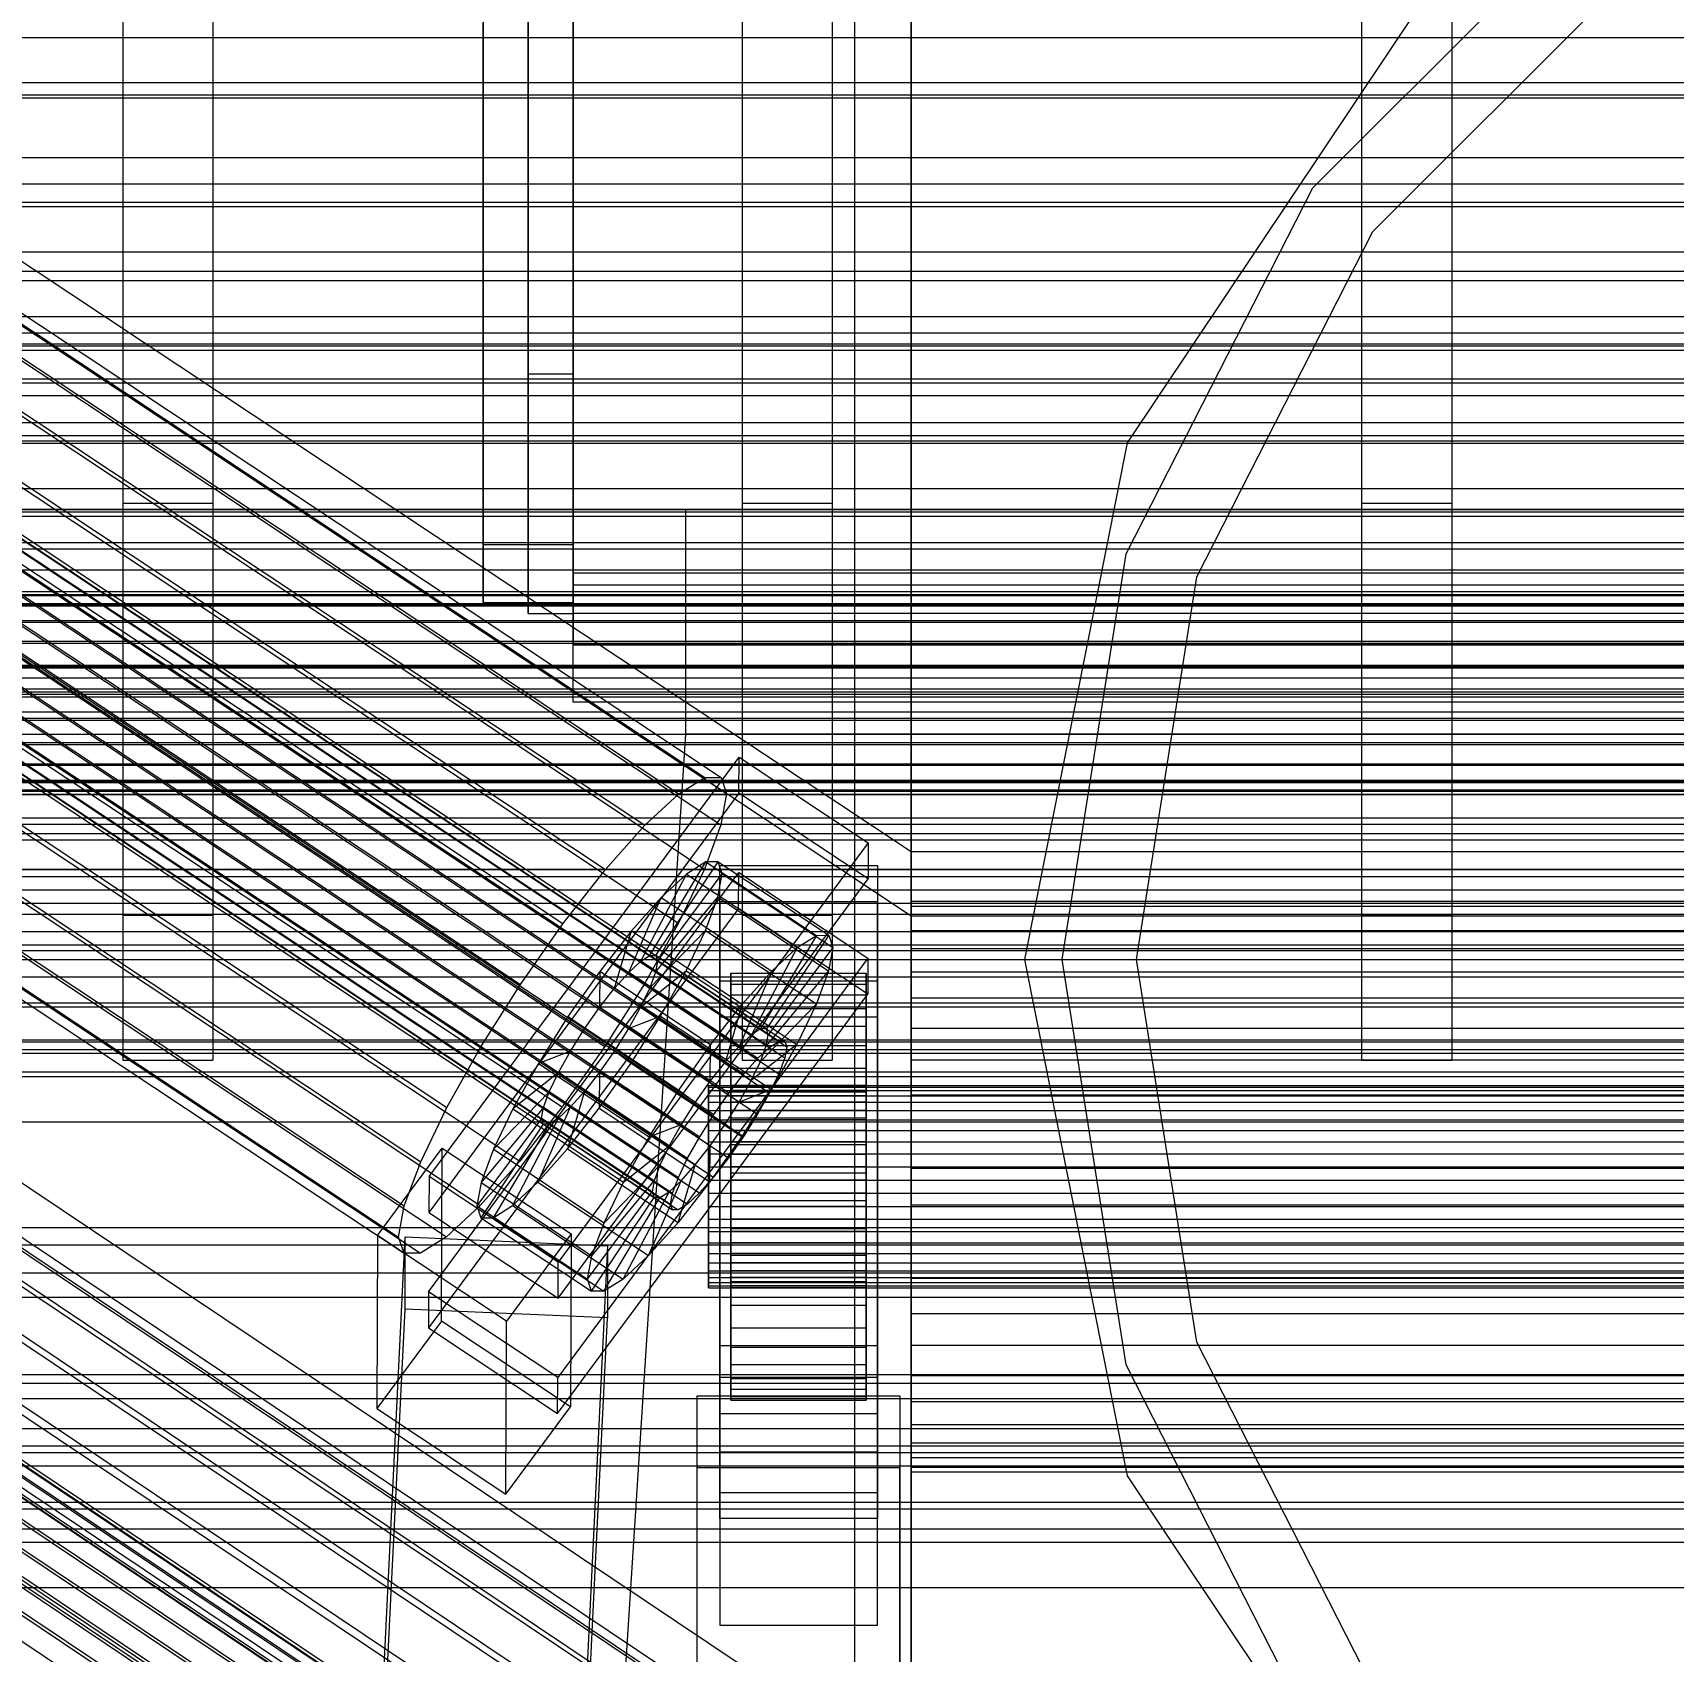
# Model space of a CAD drawing. Header units: millimetres. Extents: x -2500 to 58855, y -53268 to 6837.
# Drawn here: x -208 to -62.3, y -34811.5 to -34667.7 of the extents above; entities that cross this region are included whole.
import ezdxf

# ---------------------------------------------------------------- set-up
doc = ezdxf.new("R2010")
doc.units = ezdxf.units.MM
for name, color, linetype, lineweight in [('COTAS_O', 1, 'Continuous', 0), ('COTAS_R', 1, 'Continuous', 0), ('frontal_briquetadora', 7, 'Continuous', 0), ('frontal_C01', 7, 'Continuous', 0), ('frontal_C02', 7, 'Continuous', 0), ('frontal_C03', 7, 'Continuous', 0), ('frontal_C05', 7, 'Continuous', 0), ('frontal_C05-C03', 7, 'Continuous', 0), ('frontal_mezcladora', 7, 'Continuous', 0), ('frontal_secador', 7, 'Continuous', 0)]:
    doc.layers.add(name, color=color, linetype=linetype, lineweight=lineweight)
doc.dimstyles.new('R19_100', dxfattribs={"dimtxt": 250, "dimasz": 150, "dimexe": 150, "dimexo": 80, "dimgap": 100, "dimtad": 1, "dimtih": 1, "dimtoh": 1, "dimdsep": 46, "dimcen": 0.09, "dimadec": 0, "dimazin": 0, "dimtfac": 1, "dimtdec": 4, "dimtofl": 0, "dimtmove": 0, "dimatfit": 3, "dimfxl": 1, "dimtolj": 1, "dimtzin": 0, "dimarcsym": 0})

# ---------------------------------------------------------------- blocks, each defined once
blk = doc.blocks.new('*D37')
at = {"layer": 'COTAS_R', "color": 0, "lineweight": -2, "transparency": 16777216}
for p, q in [((-1750, -35420), (-1750, -34450)), ((2600, -35420), (2600, -34450)), ((-1600, -34600), (2450, -34600))]:
    blk.add_line(p, q, dxfattribs=at)
at = {"layer": 'COTAS_R', "color": 0, "transparency": 16777216}
for points in [[(-1600, -34575), (-1600, -34625), (-1750, -34600)], [(2450, -34575), (2450, -34625), (2600, -34600)]]:
    blk.add_solid(points, dxfattribs=at)
at = {"layer": 'Defpoints', "color": 0, "transparency": 16777216}
for p in [(2600, -34600), (-1750, -35500), (2600, -35500)]:
    blk.add_point(p, dxfattribs=at)
blk = doc.blocks.new('*D42')
at = {"layer": 'COTAS_O', "color": 0, "lineweight": -2, "transparency": 16777216}
for p, q in [((-570, -33700), (200, -33700)), ((50, -34750), (50, -33850)), ((-570, -34900), (200, -34900))]:
    blk.add_line(p, q, dxfattribs=at)
at = {"layer": 'COTAS_O', "color": 0, "transparency": 16777216}
for points in [[(25, -33850), (75, -33850), (50, -33700)], [(25, -34750), (75, -34750), (50, -34900)]]:
    blk.add_solid(points, dxfattribs=at)
at = {"layer": 'Defpoints', "color": 0, "transparency": 16777216}
for p in [(-650, -33700), (50, -33700), (-650, -34900)]:
    blk.add_point(p, dxfattribs=at)
blk = doc.blocks.new('*D43')
at = {"layer": 'COTAS_O', "color": 0, "lineweight": -2, "transparency": 16777216}
for p, q in [((-650, -34820), (-650, -34050)), ((650, -34820), (650, -34050)), ((-500, -34200), (500, -34200))]:
    blk.add_line(p, q, dxfattribs=at)
at = {"layer": 'COTAS_O', "color": 0, "transparency": 16777216}
for points in [[(-500, -34175), (-500, -34225), (-650, -34200)], [(500, -34175), (500, -34225), (650, -34200)]]:
    blk.add_solid(points, dxfattribs=at)
at = {"layer": 'Defpoints', "color": 0, "transparency": 16777216}
for p in [(650, -34200), (-650, -34900), (650, -34900)]:
    blk.add_point(p, dxfattribs=at)

msp = doc.modelspace()

# ---------------------------------------------------------------- linework, layer by layer
at = {"layer": 'frontal_briquetadora'}
for p, q in [((-164, -34454.149), (-164, -34698)), ((-160, -34698), (-160, -34454.149)), ((-160, -34478.149), (-160, -34722)), ((-160, -34727.142), (-160, -34483.291)), ((-160, -34483.291), (-160, -34715.652)), ((-160, -34722.08), (-160, -34489.719)), ((-160, -34489.719), (-160, -34716.717)), ((-168, -34713.16), (-168, -34492.29)), ((-164, -34719.288), (-164, -34492.29)), ((-160, -34719.288), (-160, -34492.29)), ((-160, -34492.29), (-160, -34713.16)), ((-168, -34497.432), (-168, -34718.302)), ((-160, -34718.302), (-160, -34497.432)), ((-164, -34698), (-164, -34719.288)), ((-164, -34698), (-160, -34698)), ((-160, -34719.288), (-160, -34698)), ((-168, -34718.302), (-168, -34713.16)), ((-168, -34713.16), (-160, -34713.16)), ((-160, -34713.16), (-160, -34718.302)), ((-160, -34715.652), (200, -34715.652)), ((-160, -34722.08), (-160, -34715.652)), ((-160, -34716.717), (200, -34716.717)), ((-160, -34719.288), (-160, -34716.717)), ((-168, -34718.302), (-160, -34718.302)), ((-164, -34719.288), (-160, -34719.288)), ((200, -34719.288), (-160, -34719.288)), ((-160, -34722), (200, -34722)), ((-160, -34727.142), (-160, -34722)), ((200, -34722.08), (-160, -34722.08)), ((200, -34727.142), (-160, -34727.142)), ((-1330, -34750), (340, -34750)), ((-1330, -34760), (340, -34760))]:
    msp.add_line(p, q, dxfattribs=at)
at = {"layer": 'frontal_C01'}
for p, q in [((-130, -34740.438), (-130, -34428.251)), ((-130, -34433.939), (-130, -34746.125)), ((-332.629, -34611.511), (-148.32, -34733.842)), ((-331.181, -34611.504), (-146.872, -34733.835)), ((-334.938, -34612.958), (-150.629, -34735.29)), ((-330.692, -34612.937), (-146.383, -34735.268)), ((-356.348, -34615.881), (-142.549, -34757.786)), ((-355.53, -34615.368), (-141.731, -34757.273)), ((-355.017, -34615.366), (-141.218, -34757.27)), ((-354.844, -34615.874), (-141.045, -34757.778)), ((-337.95, -34615.747), (-153.641, -34738.078)), ((-331.197, -34615.713), (-146.887, -34738.045)), ((-357.415, -34616.869), (-143.617, -34758.774)), ((-355.022, -34616.858), (-141.224, -34758.762)), ((-358.659, -34618.266), (-144.861, -34760.17)), ((-355.541, -34618.25), (-141.742, -34760.154)), ((-146.196, -34761.879), (-359.995, -34619.975)), ((-356.363, -34619.956), (-142.565, -34761.861)), ((-341.461, -34619.687), (-157.152, -34742.019)), ((-332.659, -34619.643), (-148.35, -34741.975)), ((-361.332, -34621.88), (-147.533, -34763.784)), ((-357.434, -34621.86), (-143.635, -34763.765)), ((-362.578, -34623.852), (-148.779, -34765.756)), ((-358.68, -34623.832), (-144.881, -34765.737)), ((-160.922, -34746.842), (-345.231, -34624.51)), ((-334.981, -34624.459), (-150.672, -34746.791)), ((-363.648, -34625.756), (-149.85, -34767.66)), ((-360.017, -34625.738), (-146.218, -34767.642)), ((-364.471, -34627.462), (-150.672, -34769.367)), ((-361.352, -34627.447), (-147.554, -34769.351)), ((-364.989, -34628.855), (-151.191, -34770.759)), ((-362.596, -34628.843), (-148.798, -34770.747)), ((-365.168, -34629.838), (-151.369, -34771.743)), ((-364.995, -34630.346), (-151.196, -34772.251)), ((-364.482, -34630.344), (-150.683, -34772.248)), ((-363.664, -34629.831), (-149.865, -34771.735)), ((-349.002, -34629.887), (-164.693, -34752.219)), ((-338.003, -34629.833), (-153.694, -34752.164)), ((-352.519, -34635.453), (-168.21, -34757.784)), ((-341.52, -34635.398), (-157.211, -34757.729)), ((-355.541, -34640.826), (-171.232, -34763.158)), ((-345.291, -34640.775), (-160.982, -34763.106)), ((-357.863, -34645.642), (-173.554, -34767.973)), ((-349.061, -34645.598), (-164.752, -34767.93)), ((-359.326, -34649.572), (-175.016, -34771.903)), ((-352.572, -34649.538), (-168.263, -34771.87)), ((-359.83, -34652.348), (-175.521, -34774.68)), ((-355.584, -34652.327), (-171.275, -34774.658)), ((-359.341, -34653.782), (-175.032, -34776.113)), ((-357.893, -34653.774), (-173.584, -34776.106)), ((-130, -34740.438), (-228.298, -34675.195)), ((-228.298, -34680.882), (-130, -34746.125)), ((-172.809, -34769.277), (-145.277, -34732.038)), ((-145.289, -34735.24), (-145.277, -34732.038)), ((-145.277, -34732.038), (-133.809, -34739.65)), ((-150.629, -34735.29), (-148.32, -34733.842)), ((-148.32, -34733.842), (-146.872, -34733.835)), ((-146.872, -34733.835), (-146.383, -34735.268)), ((-145.289, -34735.24), (-172.821, -34772.478)), ((-153.641, -34738.078), (-150.629, -34735.29)), ((-146.383, -34735.268), (-146.887, -34738.045)), ((-133.821, -34742.851), (-145.289, -34735.24)), ((-157.152, -34742.019), (-153.641, -34738.078)), ((-146.887, -34738.045), (-148.35, -34741.975)), ((-133.809, -34739.65), (-161.341, -34776.888)), ((-133.809, -34739.65), (-133.821, -34742.851)), ((-130, -35052.625), (-130, -34740.438)), ((0, -34740.438), (-130, -34740.438)), ((-172.847, -34779.522), (-145.315, -34742.283)), ((-160.922, -34746.842), (-157.152, -34742.019)), ((-154.017, -34750.174), (-149.953, -34742.424)), ((-153.199, -34749.661), (-148.226, -34741.342)), ((-152.686, -34749.659), (-147.143, -34741.336)), ((-152.513, -34750.166), (-146.777, -34742.408)), ((-149.953, -34742.424), (-152.207, -34744.51)), ((-148.35, -34741.975), (-150.672, -34746.791)), ((-148.226, -34741.342), (-149.953, -34742.424)), ((-149.953, -34742.424), (-140.123, -34748.949)), ((-147.143, -34741.336), (-148.226, -34741.342)), ((-148.226, -34741.342), (-138.396, -34747.866)), ((-147.155, -34744.485), (-146.777, -34742.408)), ((-147.143, -34741.336), (-137.313, -34747.861)), ((-146.777, -34742.408), (-147.143, -34741.336)), ((-147, -34744.877), (-147, -34741.675)), ((-147, -34741.675), (-133, -34741.675)), ((-147, -34787.149), (-147, -34741.675)), ((-146.777, -34742.408), (-136.948, -34748.933)), ((-145.327, -34745.485), (-145.315, -34742.283)), ((-145.315, -34742.283), (-133.847, -34749.895)), ((-133, -34741.675), (-133, -34744.877)), ((-133, -34741.675), (-133, -34787.149)), ((-161.353, -34780.09), (-133.821, -34742.851)), ((-145.327, -34745.485), (-172.859, -34782.724)), ((-155.085, -34751.162), (-152.207, -34744.51)), ((-152.207, -34744.51), (-154.833, -34747.458)), ((-152.692, -34751.15), (-147.155, -34744.485)), ((-152.207, -34744.51), (-142.377, -34751.035)), ((-148.249, -34747.425), (-147.155, -34744.485)), ((-147.155, -34744.485), (-137.325, -34751.009)), ((-133, -34744.877), (-147, -34744.877)), ((-147, -34744.877), (-147, -34790.35)), ((-133.859, -34753.097), (-145.327, -34745.485)), ((-133, -34790.35), (-133, -34744.877)), ((-130, -34746.125), (-130, -34744.841)), ((-130, -34744.841), (-130, -34745.283)), ((-130, -34744.841), (130, -34744.841)), ((-130, -34745.283), (-130, -34747.423)), ((-130, -34745.283), (130, -34745.283)), ((-164.693, -34752.219), (-160.922, -34746.842)), ((-150.672, -34746.791), (-153.694, -34752.164)), ((-130, -34746.125), (-130, -35058.312)), ((-130, -34746.125), (0, -34746.125)), ((-130, -34749.05), (-130, -34746.125)), ((-130, -34746.125), (130, -34746.125)), ((-154.833, -34747.458), (-157.653, -34751.065)), ((-156.329, -34752.558), (-154.833, -34747.458)), ((-154.833, -34747.458), (-145.003, -34753.982)), ((-153.21, -34752.543), (-148.249, -34747.425)), ((-149.985, -34751.027), (-148.249, -34747.425)), ((-148.249, -34747.425), (-138.419, -34753.949)), ((-138.396, -34747.866), (-143.369, -34756.186)), ((-137.313, -34747.861), (-142.856, -34756.183)), ((-140.123, -34748.949), (-138.396, -34747.866)), ((-138.396, -34747.866), (-137.313, -34747.861)), ((-137.313, -34747.861), (-136.948, -34748.933)), ((-130, -34747.423), (-130, -34751.114)), ((-130, -34747.423), (130, -34747.423)), ((-133.847, -34749.895), (-161.379, -34787.134)), ((-154.017, -34750.174), (-153.199, -34749.661)), ((-153.199, -34749.661), (-152.686, -34749.659)), ((-143.369, -34756.186), (-153.199, -34749.661)), ((-142.856, -34756.183), (-152.686, -34749.659)), ((-152.686, -34749.659), (-152.513, -34750.166)), ((-140.123, -34748.949), (-144.188, -34756.698)), ((-136.948, -34748.933), (-142.683, -34756.691)), ((-142.377, -34751.035), (-140.123, -34748.949)), ((-136.948, -34748.933), (-137.325, -34751.009)), ((-133.847, -34749.895), (-133.859, -34753.097)), ((-130, -34753.415), (-130, -34749.05)), ((-130, -34749.05), (130, -34749.05)), ((-157.653, -34751.065), (-160.474, -34755.088)), ((-157.653, -34751.065), (-157.665, -34754.267)), ((-147.823, -34757.59), (-157.653, -34751.065)), ((-156.329, -34752.558), (-155.085, -34751.162)), ((-155.085, -34751.162), (-154.017, -34750.174)), ((-145.255, -34757.686), (-155.085, -34751.162)), ((-154.033, -34754.249), (-149.985, -34751.027)), ((-144.188, -34756.698), (-154.017, -34750.174)), ((-152.692, -34751.15), (-153.21, -34752.543)), ((-152.513, -34750.166), (-152.692, -34751.15)), ((-142.862, -34757.675), (-152.692, -34751.15)), ((-142.683, -34756.691), (-152.513, -34750.166)), ((-152.246, -34755.047), (-149.985, -34751.027)), ((-149.985, -34751.027), (-140.156, -34757.552)), ((-146, -34761.207), (-146, -34751.227)), ((-146, -34751.227), (-146, -34751.558)), ((-146, -34751.227), (-134, -34751.227)), ((-146, -34752.189), (-146, -34751.227)), ((-142.377, -34751.035), (-145.255, -34757.686)), ((-145.003, -34753.982), (-142.377, -34751.035)), ((-137.325, -34751.009), (-142.862, -34757.675)), ((-137.325, -34751.009), (-138.419, -34753.949)), ((-134, -34751.558), (-134, -34751.227)), ((-134, -34751.227), (-134, -34761.207)), ((-134, -34751.227), (-134, -34752.189)), ((-130, -34751.114), (-130, -34756.105)), ((-130, -34751.114), (130, -34751.114)), ((-168.21, -34757.784), (-164.693, -34752.219)), ((-157.665, -34754.267), (-156.329, -34752.558)), ((-153.694, -34752.164), (-157.211, -34757.729)), ((-146.499, -34759.083), (-156.329, -34752.558)), ((-153.21, -34752.543), (-154.033, -34754.249)), ((-143.38, -34759.067), (-153.21, -34752.543)), ((-147, -34755.123), (-147, -34751.921)), ((-147, -34751.921), (-133, -34751.921)), ((-147, -34797.394), (-147, -34751.921)), ((-146, -34761.364), (-146, -34751.558)), ((-146, -34751.558), (-146, -34753.159)), ((-146, -34751.558), (-134, -34751.558)), ((-146, -34761.662), (-146, -34752.189)), ((-146, -34752.189), (-134, -34752.189)), ((-146, -34754.376), (-146, -34752.189)), ((-134, -34753.159), (-134, -34751.558)), ((-134, -34751.558), (-134, -34761.364)), ((-134, -34752.189), (-134, -34761.662)), ((-134, -34752.189), (-134, -34754.376)), ((-133, -34751.921), (-133, -34755.123)), ((-133, -34751.921), (-133, -34797.394)), ((-161.391, -34790.336), (-133.859, -34753.097)), ((-159.001, -34756.173), (-157.665, -34754.267)), ((-157.665, -34754.267), (-147.835, -34760.792)), ((-154.033, -34754.249), (-155.103, -34756.153)), ((-144.203, -34760.773), (-154.033, -34754.249)), ((-147.823, -34757.59), (-145.003, -34753.982)), ((-145.003, -34753.982), (-146.499, -34759.083)), ((-146, -34762.122), (-146, -34753.159)), ((-146, -34753.159), (-146, -34755.92)), ((-146, -34753.159), (-134, -34753.159)), ((-146, -34762.698), (-146, -34754.376)), ((-146, -34754.376), (-134, -34754.376)), ((-146, -34757.642), (-146, -34754.376)), ((-138.419, -34753.949), (-143.38, -34759.067)), ((-138.419, -34753.949), (-140.156, -34757.552)), ((-134, -34755.92), (-134, -34753.159)), ((-134, -34753.159), (-134, -34762.122)), ((-134, -34754.376), (-134, -34762.698)), ((-134, -34754.376), (-134, -34757.642)), ((-130, -34758.924), (-130, -34753.415)), ((-130, -34753.415), (130, -34753.415)), ((-160.474, -34755.088), (-163.105, -34759.251)), ((-159.001, -34756.173), (-160.474, -34755.088)), ((-160.474, -34755.088), (-150.644, -34761.612)), ((-155.103, -34756.153), (-152.246, -34755.047)), ((-154.877, -34759.21), (-152.246, -34755.047)), ((-152.246, -34755.047), (-142.416, -34761.571)), ((-133, -34755.123), (-147, -34755.123)), ((-147, -34755.123), (-147, -34800.596)), ((-133, -34800.596), (-133, -34755.123)), ((-160.247, -34758.144), (-159.001, -34756.173)), ((-149.171, -34762.697), (-159.001, -34756.173)), ((-155.103, -34756.153), (-156.35, -34758.125)), ((-145.274, -34762.678), (-155.103, -34756.153)), ((-146, -34763.43), (-146, -34755.92)), ((-146, -34755.92), (-146, -34759.654)), ((-146, -34755.92), (-134, -34755.92)), ((-144.188, -34756.698), (-145.255, -34757.686)), ((-143.369, -34756.186), (-144.188, -34756.698)), ((-142.856, -34756.183), (-143.369, -34756.186)), ((-142.862, -34757.675), (-142.683, -34756.691)), ((-142.683, -34756.691), (-142.856, -34756.183)), ((-142.549, -34757.786), (-141.731, -34757.273)), ((-141.731, -34757.273), (-141.218, -34757.27)), ((-141.218, -34757.27), (-141.045, -34757.778)), ((-134, -34759.654), (-134, -34755.92)), ((-134, -34755.92), (-134, -34763.43)), ((-130, -34756.105), (-130, -34762.056)), ((-130, -34756.105), (130, -34756.105)), ((-171.232, -34763.158), (-168.21, -34757.784)), ((-160.247, -34758.144), (-163.105, -34759.251)), ((-161.318, -34760.048), (-160.247, -34758.144)), ((-157.211, -34757.729), (-160.982, -34763.106)), ((-150.417, -34764.669), (-160.247, -34758.144)), ((-156.35, -34758.125), (-157.686, -34760.03)), ((-156.35, -34758.125), (-154.877, -34759.21)), ((-146.52, -34764.649), (-156.35, -34758.125)), ((-150.644, -34761.612), (-147.823, -34757.59)), ((-147.835, -34760.792), (-147.823, -34757.59)), ((-145.255, -34757.686), (-146.499, -34759.083)), ((-146, -34764.245), (-146, -34757.642)), ((-146, -34757.642), (-134, -34757.642)), ((-146, -34761.762), (-146, -34757.642)), ((-140.156, -34757.552), (-144.203, -34760.773)), ((-143.617, -34758.774), (-142.549, -34757.786)), ((-143.38, -34759.067), (-142.862, -34757.675)), ((-140.156, -34757.552), (-142.416, -34761.571)), ((-141.045, -34757.778), (-141.224, -34758.762)), ((-134, -34757.642), (-134, -34764.245)), ((-134, -34757.642), (-134, -34761.762)), ((-163.105, -34759.251), (-165.365, -34763.27)), ((-161.318, -34760.048), (-165.365, -34763.27)), ((-163.105, -34759.251), (-153.275, -34765.775)), ((-162.14, -34761.755), (-161.318, -34760.048)), ((-151.488, -34766.573), (-161.318, -34760.048)), ((-157.686, -34760.03), (-159.022, -34761.739)), ((-157.698, -34763.232), (-154.877, -34759.21)), ((-157.686, -34760.03), (-157.698, -34763.232)), ((-147.856, -34766.555), (-157.686, -34760.03)), ((-154.877, -34759.21), (-145.047, -34765.734)), ((-146.499, -34759.083), (-147.835, -34760.792)), ((-146.196, -34761.879), (-144.861, -34760.17)), ((-146, -34765.198), (-146, -34759.654)), ((-146, -34759.654), (-146, -34764.105)), ((-146, -34759.654), (-134, -34759.654)), ((-144.861, -34760.17), (-143.617, -34758.774)), ((-144.203, -34760.773), (-143.38, -34759.067)), ((-141.742, -34760.154), (-142.565, -34761.861)), ((-141.224, -34758.762), (-141.742, -34760.154)), ((-134, -34764.105), (-134, -34759.654)), ((-134, -34759.654), (-134, -34765.198)), ((-130, -34765.2), (-130, -34758.924)), ((-130, -34758.924), (130, -34758.924)), ((-153.275, -34765.775), (-150.644, -34761.612)), ((-150.644, -34761.612), (-149.171, -34762.697)), ((-147.835, -34760.792), (-149.171, -34762.697)), ((-148, -34761.662), (-148, -34761.207)), ((-148, -34761.207), (-148, -34761.364)), ((-148, -34761.207), (148, -34761.207)), ((-148, -34761.364), (-148, -34762.122)), ((-148, -34761.364), (148, -34761.364)), ((-148, -34762.698), (-148, -34761.662)), ((-148, -34761.662), (148, -34761.662)), ((-146, -34761.364), (-146, -34761.207)), ((-134, -34761.207), (-146, -34761.207)), ((-146, -34761.207), (-146, -34761.662)), ((-146, -34762.122), (-146, -34761.364)), ((-134, -34761.364), (-146, -34761.364)), ((-134, -34761.662), (-146, -34761.662)), ((-146, -34761.662), (-146, -34762.698)), ((-145.274, -34762.678), (-144.203, -34760.773)), ((-142.416, -34761.571), (-145.274, -34762.678)), ((-142.416, -34761.571), (-145.047, -34765.734)), ((-134, -34761.207), (-134, -34761.364)), ((-134, -34761.662), (-134, -34761.207)), ((-134, -34761.364), (-134, -34762.122)), ((-134, -34762.698), (-134, -34761.662)), ((-162.14, -34761.755), (-167.102, -34766.873)), ((-160.982, -34763.106), (-164.752, -34767.93)), ((-162.659, -34763.147), (-162.14, -34761.755)), ((-152.311, -34768.279), (-162.14, -34761.755)), ((-159.022, -34761.739), (-160.518, -34766.84)), ((-159.022, -34761.739), (-160.266, -34763.135)), ((-149.192, -34768.264), (-159.022, -34761.739)), ((-149.171, -34762.697), (-150.417, -34764.669)), ((-148, -34762.122), (-148, -34763.43)), ((-148, -34762.122), (148, -34762.122)), ((-148, -34764.245), (-148, -34762.698)), ((-148, -34762.698), (148, -34762.698)), ((-147.533, -34763.784), (-146.196, -34761.879)), ((-146.52, -34764.649), (-145.274, -34762.678)), ((-146, -34766.197), (-146, -34761.762)), ((-146, -34761.762), (-134, -34761.762)), ((-146, -34766.457), (-146, -34761.762)), ((-146, -34763.43), (-146, -34762.122)), ((-134, -34762.122), (-146, -34762.122)), ((-134, -34762.698), (-146, -34762.698)), ((-146, -34762.698), (-146, -34764.245)), ((-142.565, -34761.861), (-143.635, -34763.765)), ((-134, -34761.762), (-134, -34766.197)), ((-134, -34761.762), (-134, -34766.457)), ((-134, -34762.122), (-134, -34763.43)), ((-134, -34764.245), (-134, -34762.698)), ((-130, -34762.056), (-130, -34768.561)), ((130, -34762.056), (-130, -34762.056)), ((-173.554, -34767.973), (-171.232, -34763.158)), ((-162.837, -34764.131), (-168.573, -34771.889)), ((-162.659, -34763.147), (-168.196, -34769.812)), ((-165.365, -34763.27), (-167.102, -34766.873)), ((-161.333, -34764.124), (-165.397, -34771.873)), ((-165.365, -34763.27), (-155.535, -34769.795)), ((-160.266, -34763.135), (-163.144, -34769.787)), ((-162.837, -34764.131), (-162.659, -34763.147)), ((-162.664, -34764.639), (-162.837, -34764.131)), ((-153.008, -34770.655), (-162.837, -34764.131)), ((-152.829, -34769.672), (-162.659, -34763.147)), ((-161.333, -34764.124), (-162.151, -34764.636)), ((-160.266, -34763.135), (-161.333, -34764.124)), ((-151.503, -34770.648), (-161.333, -34764.124)), ((-160.518, -34766.84), (-157.698, -34763.232)), ((-150.436, -34769.66), (-160.266, -34763.135)), ((-157.698, -34763.232), (-147.868, -34769.756)), ((-148.779, -34765.756), (-147.533, -34763.784)), ((-148, -34763.43), (-148, -34765.198)), ((-148, -34763.43), (148, -34763.43)), ((-148, -34766.197), (-148, -34764.245)), ((-148, -34764.245), (148, -34764.245)), ((-146, -34765.198), (-146, -34763.43)), ((-134, -34763.43), (-146, -34763.43)), ((-146, -34764.105), (-146, -34767.307)), ((-134, -34764.105), (-146, -34764.105)), ((-146, -34764.105), (-146, -34768.971)), ((-134, -34764.245), (-146, -34764.245)), ((-146, -34764.245), (-146, -34766.197)), ((-143.635, -34763.765), (-144.881, -34765.737)), ((-134, -34763.43), (-134, -34765.198)), ((-134, -34767.307), (-134, -34764.105)), ((-134, -34768.971), (-134, -34764.105)), ((-134, -34766.197), (-134, -34764.245)), ((-162.664, -34764.639), (-168.208, -34772.961)), ((-162.151, -34764.636), (-167.125, -34772.956)), ((-162.151, -34764.636), (-162.664, -34764.639)), ((-152.835, -34771.163), (-162.664, -34764.639)), ((-152.321, -34771.161), (-162.151, -34764.636)), ((-155.535, -34769.795), (-153.275, -34765.775)), ((-153.275, -34765.775), (-150.417, -34764.669)), ((-150.417, -34764.669), (-151.488, -34766.573)), ((-149.85, -34767.66), (-148.779, -34765.756)), ((-148, -34765.198), (-148, -34767.307)), ((-148, -34765.198), (148, -34765.198)), ((-145.047, -34765.734), (-147.868, -34769.756)), ((-147.856, -34766.555), (-146.52, -34764.649)), ((-145.047, -34765.734), (-146.52, -34764.649)), ((-144.881, -34765.737), (-146.218, -34767.642)), ((-146, -34767.307), (-146, -34765.198)), ((-134, -34765.198), (-146, -34765.198)), ((-134, -34765.198), (-134, -34767.307)), ((-130, -34771.816), (-130, -34765.2)), ((-130, -34765.2), (130, -34765.2)), ((-177.394, -34774.523), (-171.658, -34766.765)), ((-171.715, -34782.133), (-171.658, -34766.765)), ((-171.658, -34766.765), (-160.19, -34774.376)), ((-167.102, -34766.873), (-168.196, -34769.812)), ((-167.102, -34766.873), (-157.272, -34773.397)), ((-163.144, -34769.787), (-160.518, -34766.84)), ((-160.518, -34766.84), (-150.688, -34773.364)), ((-155.535, -34769.795), (-151.488, -34766.573)), ((-151.488, -34766.573), (-152.311, -34768.279)), ((-149.192, -34768.264), (-147.856, -34766.555)), ((-148, -34768.421), (-148, -34766.197)), ((-148, -34766.197), (148, -34766.197)), ((-148, -34767.307), (-148, -34769.612)), ((148, -34767.307), (-148, -34767.307)), ((-147.868, -34769.756), (-147.856, -34766.555)), ((-134, -34766.197), (-146, -34766.197)), ((-146, -34766.197), (-146, -34768.421)), ((-146, -34768.421), (-146, -34766.457)), ((-146, -34766.457), (-134, -34766.457)), ((-146, -34771.406), (-146, -34766.457)), ((-146, -34767.307), (-134, -34767.307)), ((-146, -34769.612), (-146, -34767.307)), ((-134, -34768.421), (-134, -34766.197)), ((-134, -34766.457), (-134, -34768.421)), ((-134, -34766.457), (-134, -34771.406)), ((-134, -34767.307), (-134, -34769.612)), ((-175.016, -34771.903), (-173.554, -34767.973)), ((-164.752, -34767.93), (-168.263, -34771.87)), ((-157.272, -34773.397), (-152.311, -34768.279)), ((-152.311, -34768.279), (-152.829, -34769.672)), ((-150.688, -34773.364), (-149.192, -34768.264)), ((-150.672, -34769.367), (-149.85, -34767.66)), ((-150.436, -34769.66), (-149.192, -34768.264)), ((-148, -34770.765), (-148, -34768.421)), ((-148, -34768.421), (148, -34768.421)), ((-146.218, -34767.642), (-147.554, -34769.351)), ((-134, -34768.421), (-146, -34768.421)), ((-146, -34768.421), (-146, -34770.765)), ((-134, -34770.765), (-134, -34768.421)), ((-130, -34768.561), (-130, -34775.177)), ((-130, -34768.561), (130, -34768.561)), ((-172.809, -34769.277), (-172.821, -34772.478)), ((-161.341, -34776.888), (-172.809, -34769.277)), ((-168.196, -34769.812), (-168.573, -34771.889)), ((-168.196, -34769.812), (-158.366, -34776.337)), ((-165.397, -34771.873), (-163.144, -34769.787)), ((-163.144, -34769.787), (-153.314, -34776.312)), ((-158.366, -34776.337), (-152.829, -34769.672)), ((-157.272, -34773.397), (-155.535, -34769.795)), ((-153.314, -34776.312), (-150.436, -34769.66)), ((-152.829, -34769.672), (-153.008, -34770.655)), ((-151.503, -34770.648), (-150.436, -34769.66)), ((-151.191, -34770.759), (-150.672, -34769.367)), ((-147.868, -34769.756), (-150.688, -34773.364)), ((-147.554, -34769.351), (-148.798, -34770.747)), ((-148, -34769.612), (-148, -34771.956)), ((-148, -34769.612), (148, -34769.612)), ((-146, -34769.612), (-146, -34768.971)), ((-146, -34768.971), (-146, -34773.92)), ((-146, -34768.971), (-134, -34768.971)), ((-146, -34771.956), (-146, -34769.612)), ((-134, -34769.612), (-146, -34769.612)), ((-134, -34773.92), (-134, -34768.971)), ((-134, -34768.971), (-134, -34769.612)), ((-134, -34769.612), (-134, -34771.956)), ((-158.743, -34778.414), (-153.008, -34770.655)), ((-158.378, -34779.486), (-152.835, -34771.163)), ((-157.295, -34779.48), (-152.321, -34771.161)), ((-155.567, -34778.398), (-151.503, -34770.648)), ((-153.008, -34770.655), (-152.835, -34771.163)), ((-152.835, -34771.163), (-152.321, -34771.161)), ((-152.321, -34771.161), (-151.503, -34770.648)), ((-151.369, -34771.743), (-151.191, -34770.759)), ((-151.196, -34772.251), (-151.369, -34771.743)), ((-149.865, -34771.735), (-150.683, -34772.248)), ((-148.798, -34770.747), (-149.865, -34771.735)), ((-148, -34773.07), (-148, -34770.765)), ((-148, -34770.765), (148, -34770.765)), ((-146, -34770.765), (-146, -34771.406)), ((-134, -34770.765), (-146, -34770.765)), ((-146, -34770.765), (-146, -34773.07)), ((-146, -34771.406), (-134, -34771.406)), ((-146, -34776.272), (-146, -34771.406)), ((-134, -34771.406), (-134, -34770.765)), ((-134, -34773.07), (-134, -34770.765)), ((-134, -34771.406), (-134, -34776.272)), ((-130, -34778.321), (-130, -34771.816)), ((-130, -34771.816), (130, -34771.816)), ((-175.521, -34774.68), (-175.016, -34771.903)), ((-172.821, -34772.478), (-161.353, -34780.09)), ((-168.263, -34771.87), (-171.275, -34774.658)), ((-168.573, -34771.889), (-168.208, -34772.961)), ((-168.573, -34771.889), (-158.743, -34778.414)), ((-168.208, -34772.961), (-167.125, -34772.956)), ((-168.208, -34772.961), (-158.378, -34779.486)), ((-167.125, -34772.956), (-165.397, -34771.873)), ((-167.125, -34772.956), (-157.295, -34779.48)), ((-165.397, -34771.873), (-155.567, -34778.398)), ((-150.683, -34772.248), (-151.196, -34772.251)), ((-148, -34771.956), (-148, -34774.18)), ((-148, -34771.956), (148, -34771.956)), ((-148, -34775.178), (-148, -34773.07)), ((-148, -34773.07), (148, -34773.07)), ((-146, -34774.18), (-146, -34771.956)), ((-146, -34771.956), (-146, -34773.92)), ((-134, -34771.956), (-146, -34771.956)), ((-146, -34773.07), (-146, -34776.272)), ((-134, -34773.07), (-146, -34773.07)), ((-146, -34773.07), (-146, -34775.178)), ((-134, -34773.92), (-134, -34771.956)), ((-134, -34771.956), (-134, -34774.18)), ((-134, -34776.272), (-134, -34773.07)), ((-134, -34775.178), (-134, -34773.07)), ((-177.811, -34833.478), (-174.943, -34774.659)), ((-177.394, -34774.523), (-177.451, -34789.891)), ((-165.926, -34782.134), (-177.394, -34774.523)), ((-175.032, -34776.113), (-175.521, -34774.68)), ((-174.943, -34781.064), (-174.943, -34774.659)), ((-174.943, -34774.659), (-156.962, -34775.446)), ((-171.275, -34774.658), (-173.584, -34776.106)), ((-160.19, -34774.376), (-165.926, -34782.134)), ((-160.19, -34774.376), (-160.247, -34789.745)), ((-158.366, -34776.337), (-157.272, -34773.397)), ((-150.688, -34773.364), (-153.314, -34776.312)), ((-148, -34774.18), (-148, -34776.131)), ((-148, -34774.18), (148, -34774.18)), ((-146, -34773.92), (-146, -34778.615)), ((-146, -34773.92), (-134, -34773.92)), ((-146, -34776.131), (-146, -34774.18)), ((-146, -34774.18), (-146, -34778.615)), ((-134, -34774.18), (-146, -34774.18)), ((-134, -34778.615), (-134, -34773.92)), ((-134, -34778.615), (-134, -34774.18)), ((-134, -34774.18), (-134, -34776.131)), ((-173.584, -34776.106), (-175.032, -34776.113)), ((-156.962, -34775.446), (-159.83, -34834.265)), ((-156.962, -34775.446), (-156.962, -34781.85)), ((-148, -34776.947), (-148, -34775.178)), ((-148, -34775.178), (148, -34775.178)), ((-148, -34776.131), (-148, -34777.678)), ((-148, -34776.131), (148, -34776.131)), ((-146, -34775.178), (-146, -34780.723)), ((-134, -34775.178), (-146, -34775.178)), ((-146, -34775.178), (-146, -34776.947)), ((-146, -34777.678), (-146, -34776.131)), ((-146, -34776.131), (-146, -34782.735)), ((-134, -34776.131), (-146, -34776.131)), ((-134, -34780.723), (-134, -34775.178)), ((-134, -34776.947), (-134, -34775.178)), ((-134, -34782.735), (-134, -34776.131)), ((-134, -34776.131), (-134, -34777.678)), ((-130, -34775.177), (-130, -34781.453)), ((-130, -34775.177), (130, -34775.177)), ((-161.353, -34780.09), (-161.341, -34776.888)), ((-158.743, -34778.414), (-158.366, -34776.337)), ((-153.314, -34776.312), (-155.567, -34778.398)), ((-148, -34778.255), (-148, -34776.947)), ((-148, -34776.947), (148, -34776.947)), ((-148, -34777.678), (-148, -34778.715)), ((-148, -34777.678), (148, -34777.678)), ((-146, -34776.272), (-134, -34776.272)), ((-146, -34780.723), (-146, -34776.272)), ((-146, -34776.947), (-146, -34784.457)), ((-134, -34776.947), (-146, -34776.947)), ((-146, -34776.947), (-146, -34778.255)), ((-146, -34778.715), (-146, -34777.678)), ((-146, -34777.678), (-146, -34786)), ((-134, -34777.678), (-146, -34777.678)), ((-134, -34776.272), (-134, -34780.723)), ((-134, -34784.457), (-134, -34776.947)), ((-134, -34778.255), (-134, -34776.947)), ((-134, -34786), (-134, -34777.678)), ((-134, -34777.678), (-134, -34778.715)), ((-158.378, -34779.486), (-158.743, -34778.414)), ((-155.567, -34778.398), (-157.295, -34779.48)), ((-148, -34779.013), (-148, -34778.255)), ((-148, -34778.255), (148, -34778.255)), ((-148, -34778.715), (-148, -34779.17)), ((-148, -34778.715), (148, -34778.715)), ((-148, -34779.17), (-148, -34779.013)), ((-148, -34779.013), (148, -34779.013)), ((-146, -34778.255), (-146, -34787.218)), ((-134, -34778.255), (-146, -34778.255)), ((-146, -34778.255), (-146, -34779.013)), ((-146, -34778.615), (-146, -34782.735)), ((-146, -34778.615), (-134, -34778.615)), ((-146, -34779.17), (-146, -34778.715)), ((-146, -34778.715), (-146, -34788.188)), ((-134, -34778.715), (-146, -34778.715)), ((-146, -34779.013), (-146, -34788.818)), ((-134, -34779.013), (-146, -34779.013)), ((-146, -34779.013), (-146, -34779.17)), ((-134, -34787.218), (-134, -34778.255)), ((-134, -34779.013), (-134, -34778.255)), ((-134, -34782.735), (-134, -34778.615)), ((-134, -34788.188), (-134, -34778.715)), ((-134, -34778.715), (-134, -34779.17)), ((-134, -34788.818), (-134, -34779.013)), ((-134, -34779.17), (-134, -34779.013)), ((-130, -34784.272), (-130, -34778.321)), ((-130, -34778.321), (130, -34778.321)), ((-172.847, -34779.522), (-172.859, -34782.724)), ((-161.379, -34787.134), (-172.847, -34779.522)), ((-157.295, -34779.48), (-158.378, -34779.486)), ((-148, -34779.17), (148, -34779.17)), ((-146, -34779.17), (-146, -34789.149)), ((-134, -34779.17), (-146, -34779.17)), ((-134, -34789.149), (-134, -34779.17)), ((-177.811, -34839.883), (-174.943, -34781.064)), ((-156.962, -34781.85), (-174.943, -34781.064)), ((-159.83, -34840.67), (-156.962, -34781.85)), ((-146, -34780.723), (-134, -34780.723)), ((-146, -34784.457), (-146, -34780.723)), ((-134, -34780.723), (-134, -34784.457)), ((-130, -34781.453), (-130, -34786.961)), ((-130, -34781.453), (130, -34781.453)), ((-171.715, -34782.133), (-177.451, -34789.891)), ((-172.859, -34782.724), (-161.391, -34790.336)), ((-160.247, -34789.745), (-171.715, -34782.133)), ((-165.983, -34797.503), (-165.926, -34782.134)), ((-146, -34782.735), (-146, -34786)), ((-146, -34782.735), (-134, -34782.735)), ((-134, -34786), (-134, -34782.735)), ((-147, -34799.662), (-147, -34784.293)), ((-147, -34784.293), (-133, -34784.293)), ((-147, -34793.767), (-147, -34784.293)), ((-146, -34784.457), (-134, -34784.457)), ((-146, -34787.218), (-146, -34784.457)), ((-134, -34784.457), (-134, -34787.218)), ((-133, -34784.293), (-133, -34799.662)), ((-133, -34784.293), (-133, -34793.767)), ((-130, -34789.263), (-130, -34784.272)), ((-130, -34784.272), (130, -34784.272)), ((-146, -34786), (-146, -34788.188)), ((-146, -34786), (-134, -34786)), ((-134, -34788.188), (-134, -34786)), ((-161.391, -34790.336), (-161.379, -34787.134)), ((-133, -34787.149), (-147, -34787.149)), ((-147, -34787.149), (-147, -34790.35)), ((-146, -34787.218), (-134, -34787.218)), ((-146, -34788.818), (-146, -34787.218)), ((-134, -34787.218), (-134, -34788.818)), ((-133, -34790.35), (-133, -34787.149)), ((-130, -34786.961), (-130, -34791.327)), ((-130, -34786.961), (130, -34786.961)), ((-149, -34795.179), (-149, -34788.776)), ((-149, -34788.776), (-131, -34788.776)), ((-149, -34833.87), (-149, -34788.776)), ((-146, -34788.188), (-146, -34789.149)), ((-146, -34788.188), (-134, -34788.188)), ((-146, -34788.818), (-134, -34788.818)), ((-146, -34789.149), (-146, -34788.818)), ((-146, -34789.149), (-134, -34789.149)), ((-134, -34789.149), (-134, -34788.188)), ((-134, -34788.818), (-134, -34789.149)), ((-131, -34788.776), (-131, -34795.179)), ((-131, -34788.776), (-131, -34833.87)), ((-130, -34792.954), (-130, -34789.263)), ((-130, -34789.263), (130, -34789.263)), ((-177.451, -34789.891), (-165.983, -34797.503)), ((-165.983, -34797.503), (-160.247, -34789.745)), ((-147, -34790.35), (-133, -34790.35)), ((-130, -34791.327), (-130, -34794.251)), ((-130, -34791.327), (130, -34791.327)), ((-130, -34795.094), (-130, -34792.954)), ((-130, -34792.954), (130, -34792.954)), ((-133, -34793.767), (-147, -34793.767)), ((-147, -34793.767), (-147, -34809.135)), ((-133, -34809.135), (-133, -34793.767)), ((-130, -34794.251), (-130, -34795.536)), ((-130, -34794.251), (130, -34794.251)), ((-130, -34795.536), (-130, -34795.094)), ((-130, -34795.094), (130, -34795.094)), ((-131, -34795.179), (-149, -34795.179)), ((-149, -34840.274), (-149, -34795.179)), ((-131, -34840.274), (-131, -34795.179)), ((-130, -34795.536), (130, -34795.536)), ((-133, -34797.394), (-147, -34797.394)), ((-147, -34797.394), (-147, -34800.596)), ((-133, -34800.596), (-133, -34797.394)), ((-133, -34799.662), (-147, -34799.662)), ((-147, -34799.662), (-147, -34809.135)), ((-147, -34800.596), (-133, -34800.596)), ((-133, -34809.135), (-133, -34799.662)), ((-147, -34809.135), (-133, -34809.135))]:
    msp.add_line(p, q, dxfattribs=at)
at = {"layer": 'frontal_C02'}
for p, q in [((-130, -34822.796), (-130, -34537.975)), ((-130, -34543.716), (-130, -34828.537)), ((-332.629, -34693.045), (-148.32, -34816.529)), ((-331.181, -34692.848), (-146.872, -34816.332)), ((-330.692, -34694.092), (-146.383, -34817.576)), ((-334.938, -34694.669), (-150.629, -34818.153)), ((-356.348, -34697.262), (-142.549, -34840.503)), ((-355.53, -34696.687), (-141.731, -34839.928)), ((-355.017, -34696.617), (-141.218, -34839.858)), ((-354.844, -34697.057), (-141.045, -34840.299)), ((-331.197, -34696.691), (-146.887, -34820.175)), ((-357.415, -34698.304), (-143.617, -34841.545)), ((-355.022, -34697.978), (-141.224, -34841.22)), ((-337.95, -34697.609), (-153.641, -34821.093)), ((-358.659, -34699.741), (-144.861, -34842.982)), ((-355.541, -34699.317), (-141.742, -34842.558)), ((-332.659, -34700.469), (-148.35, -34823.953)), ((-146.196, -34844.717), (-359.995, -34701.476)), ((-356.363, -34700.982), (-142.565, -34844.223)), ((-341.461, -34701.666), (-157.152, -34825.149)), ((-361.332, -34703.39), (-147.533, -34846.631)), ((-357.434, -34702.86), (-143.635, -34846.101)), ((-358.68, -34704.822), (-144.881, -34848.064)), ((-362.578, -34705.352), (-148.779, -34848.594)), ((-334.981, -34705.168), (-150.672, -34828.652)), ((-360.017, -34706.736), (-146.218, -34849.978)), ((-160.922, -34830.045), (-345.231, -34706.561)), ((-361.352, -34708.471), (-147.554, -34851.713)), ((-338.003, -34710.467), (-153.694, -34833.951)), ((-349.002, -34711.963), (-164.693, -34835.447)), ((-341.52, -34716.007), (-157.211, -34839.491)), ((-130, -34822.796), (-228.298, -34756.938)), ((-228.298, -34762.679), (-130, -34828.537)), ((430, -34793.253), (-430, -34793.253)), ((430, -34798.253), (-430, -34798.253))]:
    msp.add_line(p, q, dxfattribs=at)
at = {"layer": 'frontal_C03'}
for p, q in [((0, -34689.735), (-250, -34689.735)), ((-250, -34694.333), (250, -34694.333)), ((-250, -34695.334), (250, -34695.334)), ((-250, -34695.514), (0, -34695.514)), ((-250, -34695.514), (250, -34695.514)), ((-250, -34698.446), (250, -34698.446)), ((-250, -34698.794), (250, -34698.794)), ((-250, -34703.459), (250, -34703.459)), ((-250, -34703.951), (250, -34703.951)), ((-250, -34710.031), (250, -34710.031)), ((-250, -34710.634), (250, -34710.634)), ((-268, -34717.332), (268, -34717.332)), ((-268, -34717.613), (268, -34717.613)), ((-268, -34717.664), (268, -34717.664)), ((250, -34717.714), (-250, -34717.714)), ((-268, -34718.489), (268, -34718.489)), ((-268, -34718.587), (268, -34718.587)), ((-250, -34718.386), (250, -34718.386)), ((-268, -34719.899), (268, -34719.899)), ((-268, -34720.037), (268, -34720.037)), ((-268, -34721.747), (268, -34721.747)), ((-268, -34721.916), (268, -34721.916)), ((268, -34723.908), (-268, -34723.908)), ((-268, -34724.097), (268, -34724.097)), ((-268, -34726.234), (268, -34726.234)), ((-268, -34726.429), (268, -34726.429)), ((-250, -34725.983), (250, -34725.983)), ((-250, -34726.679), (250, -34726.679)), ((-268, -34728.566), (268, -34728.566)), ((-268, -34728.755), (268, -34728.755)), ((-268, -34730.746), (268, -34730.746)), ((-268, -34730.916), (268, -34730.916)), ((-268, -34732.626), (268, -34732.626)), ((-268, -34732.764), (268, -34732.764)), ((-268, -34734.076), (268, -34734.076)), ((-268, -34734.174), (268, -34734.174)), ((-268, -34734.999), (268, -34734.999)), ((-268, -34735.05), (268, -34735.05)), ((-268, -34735.331), (268, -34735.331)), ((-250, -34734.277), (250, -34734.277)), ((-250, -34734.949), (250, -34734.949)), ((430, -34738.848), (-430, -34738.848)), ((-250, -34742.029), (250, -34742.029)), ((-250, -34742.632), (250, -34742.632)), ((430, -34743.848), (-430, -34743.848)), ((-250, -34748.711), (250, -34748.711)), ((-250, -34749.204), (250, -34749.204)), ((-250, -34753.869), (250, -34753.869)), ((-250, -34754.217), (250, -34754.217)), ((-250, -34757.149), (250, -34757.149)), ((-250, -34757.329), (250, -34757.329)), ((-250, -34758.33), (250, -34758.33)), ((-450, -34775.348), (450, -34775.348)), ((450, -34786.905), (-450, -34786.905)), ((450, -34789.029), (-450, -34789.029)), ((430, -34793.848), (-430, -34793.848)), ((430, -34798.848), (-430, -34798.848)), ((-450, -34800.586), (450, -34800.586))]:
    msp.add_line(p, q, dxfattribs=at)
at = {"layer": 'frontal_C05'}
for p, q in [((-250, -34730), (250, -34730)), ((-250, -34738), (250, -34738)), ((-250, -34742), (250, -34742)), ((-250, -34746), (250, -34746)), ((-300, -34750), (300, -34750)), ((-250, -34750), (250, -34750)), ((-300, -34758), (300, -34758))]:
    msp.add_line(p, q, dxfattribs=at)
at = {"layer": 'frontal_C05-C03'}
for p, q in [((-250, -34678.77), (250, -34678.77)), ((250, -34682.77), (-250, -34682.77)), ((250, -34683.153), (-250, -34683.153)), ((-250, -34687.153), (250, -34687.153)), ((250, -34688.891), (-250, -34688.891)), ((-250, -34692.891), (250, -34692.891)), ((250, -34695.925), (-250, -34695.925)), ((-250, -34699.925), (250, -34699.925)), ((250, -34704.182), (-250, -34704.182)), ((-250, -34708.182), (250, -34708.182)), ((250, -34713.576), (-250, -34713.576)), ((-250, -34717.576), (250, -34717.576)), ((250, -34724.01), (-250, -34724.01)), ((-250, -34728.01), (250, -34728.01)), ((250, -34735.376), (-250, -34735.376)), ((-250, -34739.376), (250, -34739.376)), ((250, -34747.556), (-250, -34747.556)), ((-250, -34751.556), (250, -34751.556)), ((250, -34760.424), (-250, -34760.424)), ((-250, -34764.424), (250, -34764.424)), ((250, -34773.848), (-250, -34773.848)), ((-250, -34777.848), (250, -34777.848)), ((250, -34787.687), (-250, -34787.687)), ((-250, -34791.687), (250, -34791.687)), ((250, -34801.798), (-250, -34801.798)), ((-250, -34805.798), (250, -34805.798))]:
    msp.add_line(p, q, dxfattribs=at)
at = {"layer": 'frontal_mezcladora'}
for p, q in [((-200, -34654.654), (-200, -34709.466)), ((-192, -34654.654), (-192, -34709.466)), ((-145, -34654.654), (-145, -34709.466)), ((-137, -34654.654), (-137, -34709.466)), ((-90, -34654.654), (-90, -34709.466)), ((-82, -34654.654), (-82, -34709.466)), ((-420, -34681.107), (240, -34681.107)), ((-625, -34710), (625, -34710)), ((-625, -34710), (-150, -34710)), ((-200, -34709.466), (-200, -34746.089)), ((-200, -34709.466), (-192, -34709.466)), ((-192, -34709.466), (-192, -34746.089)), ((-150, -34730), (-150, -34710)), ((-145, -34709.466), (-145, -34746.089)), ((-145, -34709.466), (-137, -34709.466)), ((-137, -34709.466), (-137, -34746.089)), ((-90, -34709.466), (-90, -34746.089)), ((-90, -34709.466), (-82, -34709.466)), ((-82, -34709.466), (-82, -34746.089)), ((-420, -34715.398), (240, -34715.398)), ((-625, -34725), (625, -34725)), ((-625, -34730), (625, -34730)), ((-625, -34730), (-150, -34730)), ((-160, -34885), (-150, -34730)), ((150, -34730), (-150, -34730)), ((-420, -34737.414), (240, -34737.414)), ((-420, -34745), (240, -34745)), ((-400, -34745), (220, -34745)), ((-200, -34746.089), (-200, -34758.95)), ((-200, -34746.089), (-192, -34746.089)), ((-192, -34746.089), (-192, -34758.95)), ((-145, -34746.089), (-145, -34758.95)), ((-145, -34746.089), (-137, -34746.089)), ((-137, -34746.089), (-137, -34758.95)), ((-90, -34746.089), (-90, -34758.95)), ((-90, -34746.089), (-82, -34746.089)), ((-82, -34746.089), (-82, -34758.95)), ((-600, -34760), (600, -34760)), ((-465, -34760), (295, -34760)), ((-200, -34758.95), (-192, -34758.95)), ((-145, -34758.95), (-137, -34758.95)), ((-90, -34758.95), (-82, -34758.95)), ((-400, -34780), (220, -34780)), ((-465, -34795), (295, -34795))]:
    msp.add_line(p, q, dxfattribs=at)
at = {"layer": 'frontal_secador'}
for p, q in [((-135, -34895), (-135, -34605)), ((-94.331, -34681.464), (-68.536, -34655.669)), ((-88.992, -34685.344), (-64.656, -34661.008)), ((-110.773, -34704.116), (-84.782, -34665.218)), ((1360, -34668.141), (-1360, -34668.141)), ((1360, -34672.137), (-1360, -34672.137)), ((1360, -34673.5), (-1360, -34673.5)), ((1250, -34673.25), (-1250, -34673.25)), ((-110.893, -34713.969), (-94.331, -34681.464)), ((-104.616, -34716.008), (-88.992, -34685.344)), ((1250, -34689.715), (-1250, -34689.715)), ((1250, -34702.349), (-1250, -34702.349)), ((-119.9, -34750), (-110.773, -34704.116)), ((1250, -34710.291), (-1250, -34710.291)), ((1250, -34713), (-1250, -34713)), ((-116.6, -34750), (-110.893, -34713.969)), ((-110, -34750), (-104.616, -34716.008)), ((-110.773, -34795.884), (-119.9, -34750)), ((-110.893, -34786.031), (-116.6, -34750)), ((-104.616, -34783.992), (-110, -34750)), ((-88.992, -34814.656), (-104.616, -34783.992)), ((-94.331, -34818.536), (-110.893, -34786.031)), ((-84.782, -34834.782), (-110.773, -34795.884))]:
    msp.add_line(p, q, dxfattribs=at)

# ---------------------------------------------------------------- dimensions: what is measured, and where the dimension line sits
at = {"layer": 'COTAS_O'}
for p2, distance, picture, middle in [((-650, -33700), -700, '*D42', (50, -34300)), ((650, -34900), 700, '*D43', (0, -34200))]:
    dim = msp.add_aligned_dim(p1=(-650, -34900), p2=p2, distance=distance, text='<> O', dimstyle='R19_100', dxfattribs=at)
    dim.commit()
    dim.dimension.update_dxf_attribs({"geometry": picture, "text_midpoint": middle})
at = {"layer": 'COTAS_R'}
dim = msp.add_aligned_dim(p1=(-1750, -35500), p2=(2600, -35500), distance=900, text='<> R', dimstyle='R19_100', dxfattribs=at)
dim.commit()
dim.dimension.update_dxf_attribs({"geometry": '*D37', "text_midpoint": (425, -34600)})

doc.saveas('drawing.dxf')
